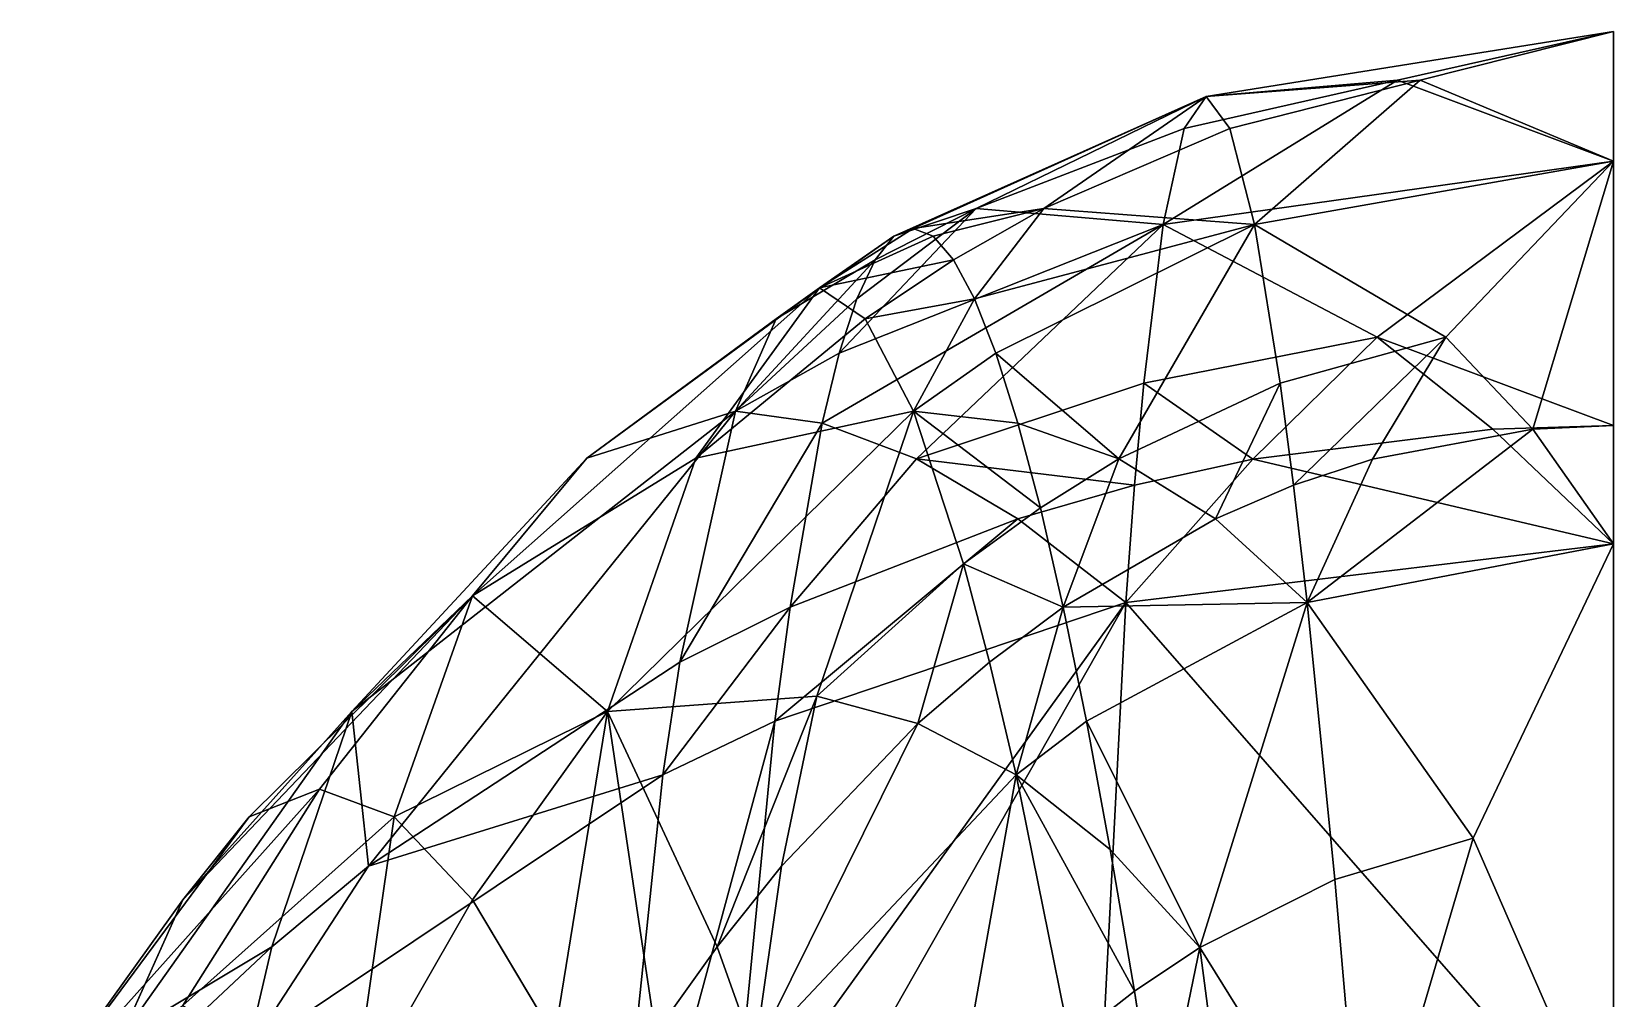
# Model space of a CAD drawing. Extents: x -0.5 to 0.5, y -1 to 1.
# Drawn here: x -0.3056 to 0, y 0.8131 to 1 of the extents above; entities that cross this region are included whole.
import ezdxf

# ---------------------------------------------------------------- set-up
doc = ezdxf.new("R2010")
doc.units = 0

msp = doc.modelspace()

# ---------------------------------------------------------------- linework, layer by layer
for p, q in [((0, 1, 0), (-0.07867, 0.98746, 0)), ((0, 1, 0), (0, 1, 0)), ((-0.07867, 0.98746, 0), (-0.1353, 0.96194, 0)), ((-0.07867, 0.98746, 0), (-0.07867, 0.98746, 0)), ((-0.07867, 0.98746, 0), (-0.07867, 0.98746, 0)), ((-0.1353, 0.96194, 0), (-0.1534, 0.95048, 0)), ((-0.13904, 0.96043, -0.05394), (-0.14267, 0.95589, -0.1077)), ((-0.1353, 0.96194, 0), (-0.13904, 0.96043, -0.05394)), ((-0.13145, 0.96043, 0.05394), (-0.1353, 0.96194, 0)), ((-0.1353, 0.96194, 0), (-0.1353, 0.96194, 0)), ((-0.1275, 0.95589, 0.1077), (-0.13145, 0.96043, 0.05394)), ((-0.14267, 0.95589, -0.1077), (-0.14619, 0.94835, -0.16113)), ((-0.12345, 0.94835, 0.16113), (-0.1275, 0.95589, 0.1077)), ((-0.1534, 0.95048, 0), (-0.22044, 0.89092, 0)), ((-0.1534, 0.95048, 0), (-0.1534, 0.95048, 0)), ((-0.1534, 0.95048, 0), (-0.1534, 0.95048, 0)), ((-0.14619, 0.94835, -0.16113), (-0.1496, 0.93782, -0.21405)), ((-0.1193, 0.93782, 0.21405), (-0.12345, 0.94835, 0.16113)), ((-0.1496, 0.93782, -0.21405), (-0.15288, 0.92434, -0.2663)), ((-0.11506, 0.92434, 0.2663), (-0.1193, 0.93782, 0.21405)), ((-0.15288, 0.92434, -0.2663), (-0.15909, 0.88872, -0.36812)), ((-0.11072, 0.90796, 0.31771), (-0.11506, 0.92434, 0.2663)), ((-0.02331, 0.92315, -0.38238), (-0.06964, 0.91735, -0.37998)), ((-0.04653, 0.91735, 0.37998), (-0.01558, 0.92315, 0.38238)), ((0, 0.92388, -0.38268), (-0.02331, 0.92315, -0.38238)), ((-0.01558, 0.92315, 0.38238), (0, 0.92388, 0.38268)), ((-0.06964, 0.91735, -0.37998), (-0.09251, 0.9123, -0.37789)), ((-0.06181, 0.9123, 0.37789), (-0.04653, 0.91735, 0.37998)), ((-0.09251, 0.9123, -0.37789), (-0.11509, 0.90583, -0.37521)), ((-0.0769, 0.90583, 0.37521), (-0.06181, 0.9123, 0.37789)), ((-0.1063, 0.88872, 0.36812), (-0.11072, 0.90796, 0.31771)), ((-0.11509, 0.90583, -0.37521), (-0.15909, 0.88872, -0.36812)), ((-0.1063, 0.88872, 0.36812), (-0.0769, 0.90583, 0.37521)), ((-0.22044, 0.89092, 0), (-0.25, 0.85355, 0)), ((-0.22044, 0.89092, 0), (-0.22044, 0.89092, 0)), ((-0.22044, 0.89092, 0), (-0.22044, 0.89092, 0)), ((-0.15909, 0.88872, -0.36812), (-0.18038, 0.87813, -0.36373)), ((-0.15909, 0.88872, -0.36812), (-0.16201, 0.86668, -0.41737)), ((-0.15909, 0.88872, -0.36812), (-0.15909, 0.88872, -0.36812)), ((-0.15909, 0.88872, -0.36812), (-0.15909, 0.88872, -0.36812)), ((-0.12053, 0.87813, 0.36373), (-0.1063, 0.88872, 0.36812)), ((-0.1063, 0.88872, 0.36812), (-0.1063, 0.88872, 0.36812)), ((-0.1018, 0.86668, 0.41737), (-0.1063, 0.88872, 0.36812)), ((-0.1063, 0.88872, 0.36812), (-0.1063, 0.88872, 0.36812)), ((-0.18038, 0.87813, -0.36373), (-0.24057, 0.83868, -0.34739)), ((-0.13437, 0.86624, 0.35881), (-0.12053, 0.87813, 0.36373)), ((-0.16201, 0.86668, -0.41737), (-0.17, 0.78452, -0.55665)), ((-0.16075, 0.83868, 0.34739), (-0.13437, 0.86624, 0.35881)), ((-0.09722, 0.84191, 0.46531), (-0.1018, 0.86668, 0.41737)), ((-0.25, 0.85355, 0), (-0.27642, 0.81174, 0)), ((-0.25, 0.85355, 0), (-0.26362, 0.84819, -0.09557)), ((-0.23559, 0.84819, 0.09557), (-0.25, 0.85355, 0)), ((-0.25, 0.85355, 0), (-0.25, 0.85355, 0)), ((-0.26362, 0.84819, -0.09557), (-0.27642, 0.83215, -0.18993)), ((-0.22044, 0.83215, 0.18993), (-0.23559, 0.84819, 0.09557)), ((-0.09256, 0.8145, 0.51178), (-0.09722, 0.84191, 0.46531)), ((-0.24057, 0.83868, -0.34739), (-0.25921, 0.8231, -0.34094)), ((-0.1732, 0.8231, 0.34094), (-0.16075, 0.83868, 0.34739)), ((-0.27642, 0.83215, -0.18993), (-0.28834, 0.80565, -0.28191)), ((-0.20459, 0.80565, 0.28191), (-0.22044, 0.83215, 0.18993)), ((-0.25921, 0.8231, -0.34094), (-0.27702, 0.80638, -0.33401)), ((-0.1851, 0.80638, 0.33401), (-0.1732, 0.8231, 0.34094)), ((-0.08782, 0.78452, 0.55665), (-0.09256, 0.8145, 0.51178))]:
    msp.add_line(p, q)
at = {"color": 31}
for points in [[(0, 1, 0), (-0.04174, 0.99059, -0.11161), (-0.07867, 0.98746, 0)], [(0, 1, 0), (-0.07867, 0.98746, 0), (-0.0373, 0.99059, 0.11161)], [(-0.07867, 0.98746, 0), (0, 1, 0), (-0.07867, 0.98746, 0)], [(-0.08296, 0.98125, -0.11056), (-0.04174, 0.99059, -0.11161), (-0.08699, 0.96271, -0.21973)], [(-0.08699, 0.96271, -0.21973), (-0.04174, 0.99059, -0.11161), (0, 0.97493, -0.22252)], [(-0.04174, 0.99059, -0.11161), (-0.08296, 0.98125, -0.11056), (-0.07867, 0.98746, 0)], [(-0.07867, 0.98746, 0), (-0.07414, 0.98125, 0.11056), (-0.0373, 0.99059, 0.11161)], [(-0.0373, 0.99059, 0.11161), (-0.07414, 0.98125, 0.11056), (-0.06937, 0.96271, 0.21973)], [(-0.0373, 0.99059, 0.11161), (-0.06937, 0.96271, 0.21973), (0, 0.97493, 0.22252)], [(-0.13904, 0.96043, -0.05394), (-0.1353, 0.96194, 0), (-0.07867, 0.98746, 0)], [(-0.13904, 0.96043, -0.05394), (-0.07867, 0.98746, 0), (-0.12314, 0.96583, -0.10882)], [(-0.1353, 0.96194, 0), (-0.1353, 0.96194, 0), (-0.07867, 0.98746, 0)], [(-0.1353, 0.96194, 0), (-0.07867, 0.98746, 0), (-0.07867, 0.98746, 0)], [(-0.1353, 0.96194, 0), (-0.11004, 0.96583, 0.10882), (-0.07867, 0.98746, 0)], [(-0.08296, 0.98125, -0.11056), (-0.12314, 0.96583, -0.10882), (-0.07867, 0.98746, 0)], [(-0.07867, 0.98746, 0), (-0.07867, 0.98746, 0), (-0.11004, 0.96583, 0.10882)], [(-0.07867, 0.98746, 0), (-0.11004, 0.96583, 0.10882), (-0.07414, 0.98125, 0.11056)], [(-0.07867, 0.98746, 0), (-0.07867, 0.98746, 0), (-0.07867, 0.98746, 0)], [(-0.07867, 0.98746, 0), (-0.07867, 0.98746, 0), (-0.07867, 0.98746, 0)], [(-0.07867, 0.98746, 0), (-0.07867, 0.98746, 0), (-0.07414, 0.98125, 0.11056)], [(-0.12314, 0.96583, -0.10882), (-0.08296, 0.98125, -0.11056), (-0.08699, 0.96271, -0.21973)], [(-0.07414, 0.98125, 0.11056), (-0.11004, 0.96583, 0.10882), (-0.06937, 0.96271, 0.21973)], [(-0.04566, 0.94092, -0.32924), (-0.08699, 0.96271, -0.21973), (0, 0.97493, -0.22252)], [(-0.06937, 0.96271, 0.21973), (-0.0324, 0.94092, 0.32924), (0, 0.97493, 0.22252)], [(-0.1496, 0.93782, -0.21405), (-0.14619, 0.94835, -0.16113), (-0.12314, 0.96583, -0.10882)], [(-0.1496, 0.93782, -0.21405), (-0.12314, 0.96583, -0.10882), (-0.08699, 0.96271, -0.21973)], [(-0.14619, 0.94835, -0.16113), (-0.14267, 0.95589, -0.1077), (-0.12314, 0.96583, -0.10882)], [(-0.14267, 0.95589, -0.1077), (-0.13904, 0.96043, -0.05394), (-0.12314, 0.96583, -0.10882)], [(-0.1353, 0.96194, 0), (-0.13145, 0.96043, 0.05394), (-0.11004, 0.96583, 0.10882)], [(-0.13145, 0.96043, 0.05394), (-0.1275, 0.95589, 0.1077), (-0.11004, 0.96583, 0.10882)], [(-0.1275, 0.95589, 0.1077), (-0.12345, 0.94835, 0.16113), (-0.11004, 0.96583, 0.10882)], [(-0.12345, 0.94835, 0.16113), (-0.06937, 0.96271, 0.21973), (-0.11004, 0.96583, 0.10882)], [(-0.13904, 0.96043, -0.05394), (-0.14267, 0.95589, -0.1077), (-0.16176, 0.94451, -0.10642)], [(-0.13904, 0.96043, -0.05394), (-0.16176, 0.94451, -0.10642), (-0.1534, 0.95048, 0)], [(-0.1353, 0.96194, 0), (-0.13904, 0.96043, -0.05394), (-0.1534, 0.95048, 0)], [(-0.13145, 0.96043, 0.05394), (-0.1353, 0.96194, 0), (-0.1534, 0.95048, 0)], [(-0.1353, 0.96194, 0), (-0.1353, 0.96194, 0), (-0.1534, 0.95048, 0)], [(-0.1353, 0.96194, 0), (-0.1534, 0.95048, 0), (-0.1534, 0.95048, 0)], [(-0.1275, 0.95589, 0.1077), (-0.13145, 0.96043, 0.05394), (-0.1534, 0.95048, 0)], [(-0.15288, 0.92434, -0.2663), (-0.1496, 0.93782, -0.21405), (-0.08699, 0.96271, -0.21973)], [(-0.15288, 0.92434, -0.2663), (-0.08699, 0.96271, -0.21973), (-0.13468, 0.9174, -0.32101)], [(-0.09074, 0.93205, -0.32614), (-0.13468, 0.9174, -0.32101), (-0.08699, 0.96271, -0.21973)], [(-0.12345, 0.94835, 0.16113), (-0.1193, 0.93782, 0.21405), (-0.06937, 0.96271, 0.21973)], [(-0.1193, 0.93782, 0.21405), (-0.09556, 0.9174, 0.32101), (-0.06937, 0.96271, 0.21973)], [(-0.09556, 0.9174, 0.32101), (-0.06438, 0.93205, 0.32614), (-0.06937, 0.96271, 0.21973)], [(-0.04566, 0.94092, -0.32924), (-0.09074, 0.93205, -0.32614), (-0.08699, 0.96271, -0.21973)], [(-0.06438, 0.93205, 0.32614), (-0.0324, 0.94092, 0.32924), (-0.06937, 0.96271, 0.21973)], [(-0.14267, 0.95589, -0.1077), (-0.14619, 0.94835, -0.16113), (-0.16961, 0.92665, -0.2115)], [(-0.14267, 0.95589, -0.1077), (-0.16961, 0.92665, -0.2115), (-0.16176, 0.94451, -0.10642)], [(-0.1275, 0.95589, 0.1077), (-0.1534, 0.95048, 0), (-0.1534, 0.95048, 0)], [(-0.1275, 0.95589, 0.1077), (-0.1534, 0.95048, 0), (-0.14456, 0.94451, 0.10642)], [(-0.12345, 0.94835, 0.16113), (-0.1275, 0.95589, 0.1077), (-0.14456, 0.94451, 0.10642)], [(-0.1534, 0.95048, 0), (-0.1534, 0.95048, 0), (-0.17726, 0.91756, 0.10338)], [(-0.1534, 0.95048, 0), (-0.17726, 0.91756, 0.10338), (-0.14456, 0.94451, 0.10642)], [(-0.14619, 0.94835, -0.16113), (-0.1496, 0.93782, -0.21405), (-0.16961, 0.92665, -0.2115)], [(-0.1534, 0.95048, 0), (-0.1534, 0.95048, 0), (-0.1534, 0.95048, 0)], [(-0.1534, 0.95048, 0), (-0.1534, 0.95048, 0), (-0.1534, 0.95048, 0)], [(-0.12345, 0.94835, 0.16113), (-0.14456, 0.94451, 0.10642), (-0.13526, 0.92665, 0.2115)], [(-0.1193, 0.93782, 0.21405), (-0.12345, 0.94835, 0.16113), (-0.13526, 0.92665, 0.2115)], [(-0.14456, 0.94451, 0.10642), (-0.17726, 0.91756, 0.10338), (-0.13526, 0.92665, 0.2115)], [(-0.06964, 0.91735, -0.37998), (-0.09074, 0.93205, -0.32614), (-0.04566, 0.94092, -0.32924)], [(-0.02331, 0.92315, -0.38238), (-0.06964, 0.91735, -0.37998), (-0.04566, 0.94092, -0.32924)], [(-0.06181, 0.9123, 0.37789), (-0.0324, 0.94092, 0.32924), (-0.06438, 0.93205, 0.32614)], [(-0.06181, 0.9123, 0.37789), (-0.04653, 0.91735, 0.37998), (-0.0324, 0.94092, 0.32924)], [(-0.1496, 0.93782, -0.21405), (-0.15288, 0.92434, -0.2663), (-0.16961, 0.92665, -0.2115)], [(-0.11506, 0.92434, 0.2663), (-0.1193, 0.93782, 0.21405), (-0.13526, 0.92665, 0.2115)], [(-0.1193, 0.93782, 0.21405), (-0.11506, 0.92434, 0.2663), (-0.09556, 0.9174, 0.32101)], [(-0.09251, 0.9123, -0.37789), (-0.13468, 0.9174, -0.32101), (-0.09074, 0.93205, -0.32614)], [(-0.0769, 0.90583, 0.37521), (-0.06438, 0.93205, 0.32614), (-0.09556, 0.9174, 0.32101)], [(-0.06964, 0.91735, -0.37998), (-0.09251, 0.9123, -0.37789), (-0.09074, 0.93205, -0.32614)], [(-0.0769, 0.90583, 0.37521), (-0.06181, 0.9123, 0.37789), (-0.06438, 0.93205, 0.32614)], [(-0.19437, 0.86858, 0.19825), (-0.15394, 0.87155, 0.30497), (-0.13526, 0.92665, 0.2115)], [(-0.15394, 0.87155, 0.30497), (-0.12554, 0.89715, 0.31392), (-0.13526, 0.92665, 0.2115)], [(-0.11072, 0.90796, 0.31771), (-0.11506, 0.92434, 0.2663), (-0.13526, 0.92665, 0.2115)], [(-0.11072, 0.90796, 0.31771), (-0.13526, 0.92665, 0.2115), (-0.12554, 0.89715, 0.31392)], [(-0.15909, 0.88872, -0.36812), (-0.15288, 0.92434, -0.2663), (-0.13468, 0.9174, -0.32101)], [(-0.11506, 0.92434, 0.2663), (-0.11072, 0.90796, 0.31771), (-0.09556, 0.9174, 0.32101)], [(-0.01558, 0.92315, 0.38238), (-0.04653, 0.91735, 0.37998), (-0.05919, 0.88967, 0.42844)], [(-0.11509, 0.90583, -0.37521), (-0.15909, 0.88872, -0.36812), (-0.13468, 0.9174, -0.32101)], [(-0.15909, 0.88872, -0.36812), (-0.13468, 0.9174, -0.32101), (-0.15909, 0.88872, -0.36812)], [(-0.09251, 0.9123, -0.37789), (-0.11509, 0.90583, -0.37521), (-0.13468, 0.9174, -0.32101)], [(-0.11072, 0.90796, 0.31771), (-0.1063, 0.88872, 0.36812), (-0.09556, 0.9174, 0.32101)], [(-0.1063, 0.88872, 0.36812), (-0.0769, 0.90583, 0.37521), (-0.09556, 0.9174, 0.32101)], [(-0.09251, 0.9123, -0.37789), (-0.06964, 0.91735, -0.37998), (-0.09421, 0.88967, -0.42844)], [(-0.06964, 0.91735, -0.37998), (0, 0.90097, -0.43388), (-0.09421, 0.88967, -0.42844)], [(-0.04653, 0.91735, 0.37998), (-0.06181, 0.9123, 0.37789), (-0.05919, 0.88967, 0.42844)], [(-0.11509, 0.90583, -0.37521), (-0.09251, 0.9123, -0.37789), (-0.09421, 0.88967, -0.42844)], [(-0.06181, 0.9123, 0.37789), (-0.0769, 0.90583, 0.37521), (-0.05919, 0.88967, 0.42844)], [(-0.1063, 0.88872, 0.36812), (-0.11072, 0.90796, 0.31771), (-0.12554, 0.89715, 0.31392)], [(-0.16201, 0.86668, -0.41737), (-0.15909, 0.88872, -0.36812), (-0.11509, 0.90583, -0.37521)], [(-0.16201, 0.86668, -0.41737), (-0.11509, 0.90583, -0.37521), (-0.09421, 0.88967, -0.42844)], [(-0.1063, 0.88872, 0.36812), (-0.1063, 0.88872, 0.36812), (-0.0769, 0.90583, 0.37521)], [(-0.1063, 0.88872, 0.36812), (-0.05919, 0.88967, 0.42844), (-0.0769, 0.90583, 0.37521)], [(-0.13437, 0.86624, 0.35881), (-0.12554, 0.89715, 0.31392), (-0.15394, 0.87155, 0.30497)], [(-0.13437, 0.86624, 0.35881), (-0.12053, 0.87813, 0.36373), (-0.12554, 0.89715, 0.31392)], [(-0.1063, 0.88872, 0.36812), (-0.12554, 0.89715, 0.31392), (-0.12053, 0.87813, 0.36373)], [(-0.17239, 0.75207, -0.59976), (-0.17, 0.78452, -0.55665), (-0.09421, 0.88967, -0.42844)], [(-0.17239, 0.75207, -0.59976), (-0.09421, 0.88967, -0.42844), (-0.10024, 0.77203, -0.61567)], [(-0.17, 0.78452, -0.55665), (-0.16201, 0.86668, -0.41737), (-0.09421, 0.88967, -0.42844)], [(-0.1063, 0.88872, 0.36812), (-0.1018, 0.86668, 0.41737), (-0.05919, 0.88967, 0.42844)], [(-0.1018, 0.86668, 0.41737), (-0.07988, 0.82297, 0.5171), (-0.05919, 0.88967, 0.42844)], [(-0.10024, 0.77203, -0.61567), (-0.09421, 0.88967, -0.42844), (0, 0.78183, -0.62349)], [(-0.07988, 0.82297, 0.5171), (-0.05382, 0.83611, 0.52536), (-0.05919, 0.88967, 0.42844)], [(-0.05382, 0.83611, 0.52536), (-0.02708, 0.84406, 0.53036), (-0.05919, 0.88967, 0.42844)], [(-0.16201, 0.86668, -0.41737), (-0.15909, 0.88872, -0.36812), (-0.15909, 0.88872, -0.36812)], [(-0.15909, 0.88872, -0.36812), (-0.15909, 0.88872, -0.36812), (-0.15909, 0.88872, -0.36812)], [(-0.1063, 0.88872, 0.36812), (-0.12053, 0.87813, 0.36373), (-0.11542, 0.85636, 0.4124)], [(-0.1063, 0.88872, 0.36812), (-0.12053, 0.87813, 0.36373), (-0.1063, 0.88872, 0.36812)], [(-0.1018, 0.86668, 0.41737), (-0.1063, 0.88872, 0.36812), (-0.11542, 0.85636, 0.4124)], [(-0.1063, 0.88872, 0.36812), (-0.1063, 0.88872, 0.36812), (-0.1063, 0.88872, 0.36812)], [(-0.1018, 0.86668, 0.41737), (-0.1063, 0.88872, 0.36812), (-0.1063, 0.88872, 0.36812)], [(-0.12053, 0.87813, 0.36373), (-0.13437, 0.86624, 0.35881), (-0.11542, 0.85636, 0.4124)], [(-0.1732, 0.8231, 0.34094), (-0.16075, 0.83868, 0.34739), (-0.15394, 0.87155, 0.30497)], [(-0.16075, 0.83868, 0.34739), (-0.13437, 0.86624, 0.35881), (-0.15394, 0.87155, 0.30497)], [(-0.13437, 0.86624, 0.35881), (-0.16075, 0.83868, 0.34739), (-0.16586, 0.80269, 0.38655)], [(-0.13437, 0.86624, 0.35881), (-0.16586, 0.80269, 0.38655), (-0.11542, 0.85636, 0.4124)], [(-0.09722, 0.84191, 0.46531), (-0.1018, 0.86668, 0.41737), (-0.11542, 0.85636, 0.4124)], [(-0.1018, 0.86668, 0.41737), (-0.09722, 0.84191, 0.46531), (-0.07988, 0.82297, 0.5171)], [(-0.12868, 0.78183, 0.49126), (-0.11542, 0.85636, 0.4124), (-0.16586, 0.80269, 0.38655)], [(-0.12868, 0.78183, 0.49126), (-0.10494, 0.8048, 0.50569), (-0.11542, 0.85636, 0.4124)], [(-0.09256, 0.8145, 0.51178), (-0.09722, 0.84191, 0.46531), (-0.11542, 0.85636, 0.4124)], [(-0.09256, 0.8145, 0.51178), (-0.11542, 0.85636, 0.4124), (-0.10494, 0.8048, 0.50569)], [(-0.02708, 0.84406, 0.53036), (-0.05382, 0.83611, 0.52536), (-0.04827, 0.77203, 0.61567)], [(-0.09722, 0.84191, 0.46531), (-0.09256, 0.8145, 0.51178), (-0.07988, 0.82297, 0.5171)], [(-0.05382, 0.83611, 0.52536), (-0.07988, 0.82297, 0.5171), (-0.04827, 0.77203, 0.61567)], [(-0.09256, 0.8145, 0.51178), (-0.08782, 0.78452, 0.55665), (-0.07988, 0.82297, 0.5171)], [(-0.08782, 0.78452, 0.55665), (-0.07165, 0.75989, 0.606), (-0.07988, 0.82297, 0.5171)], [(-0.07988, 0.82297, 0.5171), (-0.07165, 0.75989, 0.606), (-0.04827, 0.77203, 0.61567)], [(-0.08782, 0.78452, 0.55665), (-0.09256, 0.8145, 0.51178), (-0.10494, 0.8048, 0.50569)]]:
    msp.add_3dface(points, dxfattribs=at)
at = {"color": 41}
for points in [[(-0.07867, 0.98746, 0), (0, 1, 0), (0, 1, 0)], [(-0.04174, 0.99059, -0.11161), (0, 1, 0), (0, 0.97493, -0.22252)], [(0, 1, 0), (0, 1, 0), (-0.0373, 0.99059, 0.11161)], [(0, 1, 0), (-0.0373, 0.99059, 0.11161), (0, 0.97493, 0.22252)], [(0, 1, 0), (0, 1, 0), (0, 1, 0)], [(0, 0.92388, -0.38268), (-0.04566, 0.94092, -0.32924), (0, 0.97493, -0.22252)], [(-0.01558, 0.92315, 0.38238), (0, 0.97493, 0.22252), (-0.0324, 0.94092, 0.32924)], [(-0.01558, 0.92315, 0.38238), (0, 0.92388, 0.38268), (0, 0.97493, 0.22252)], [(-0.04653, 0.91735, 0.37998), (-0.01558, 0.92315, 0.38238), (-0.0324, 0.94092, 0.32924)], [(0, 0.92388, -0.38268), (-0.02331, 0.92315, -0.38238), (-0.04566, 0.94092, -0.32924)], [(-0.06964, 0.91735, -0.37998), (-0.02331, 0.92315, -0.38238), (0, 0.90097, -0.43388)], [(-0.01558, 0.92315, 0.38238), (-0.05919, 0.88967, 0.42844), (0, 0.90097, 0.43388)], [(-0.02331, 0.92315, -0.38238), (0, 0.92388, -0.38268), (0, 0.90097, -0.43388)], [(0, 0.92388, 0.38268), (-0.01558, 0.92315, 0.38238), (0, 0.90097, 0.43388)], [(-0.09421, 0.88967, -0.42844), (0, 0.90097, -0.43388), (0, 0.78183, -0.62349)], [(-0.02708, 0.84406, 0.53036), (0, 0.90097, 0.43388), (-0.05919, 0.88967, 0.42844)], [(0, 0.90097, 0.43388), (-0.02708, 0.84406, 0.53036), (0, 0.78183, 0.62349)], [(-0.02708, 0.84406, 0.53036), (-0.04827, 0.77203, 0.61567), (0, 0.78183, 0.62349)]]:
    msp.add_3dface(points, dxfattribs=at)
at = {"color": 21}
for points in [[(-0.1534, 0.95048, 0), (-0.19835, 0.91756, -0.10338), (-0.22044, 0.89092, 0)], [(-0.1534, 0.95048, 0), (-0.22044, 0.89092, 0), (-0.17726, 0.91756, 0.10338)], [(-0.22044, 0.89092, 0), (-0.1534, 0.95048, 0), (-0.1534, 0.95048, 0)], [(-0.22044, 0.89092, 0), (-0.1534, 0.95048, 0), (-0.22044, 0.89092, 0)], [(-0.16176, 0.94451, -0.10642), (-0.19835, 0.91756, -0.10338), (-0.1534, 0.95048, 0)], [(-0.19835, 0.91756, -0.10338), (-0.16176, 0.94451, -0.10642), (-0.16961, 0.92665, -0.2115)], [(-0.24373, 0.86858, -0.19825), (-0.19835, 0.91756, -0.10338), (-0.16961, 0.92665, -0.2115)], [(-0.24057, 0.83868, -0.34739), (-0.24373, 0.86858, -0.19825), (-0.16961, 0.92665, -0.2115)], [(-0.18038, 0.87813, -0.36373), (-0.24057, 0.83868, -0.34739), (-0.16961, 0.92665, -0.2115)], [(-0.17726, 0.91756, 0.10338), (-0.19437, 0.86858, 0.19825), (-0.13526, 0.92665, 0.2115)], [(-0.15288, 0.92434, -0.2663), (-0.18038, 0.87813, -0.36373), (-0.16961, 0.92665, -0.2115)], [(-0.15288, 0.92434, -0.2663), (-0.15909, 0.88872, -0.36812), (-0.18038, 0.87813, -0.36373)], [(-0.19835, 0.91756, -0.10338), (-0.24373, 0.86858, -0.19825), (-0.22044, 0.89092, 0)], [(-0.22044, 0.89092, 0), (-0.19437, 0.86858, 0.19825), (-0.17726, 0.91756, 0.10338)], [(-0.27642, 0.83215, -0.18993), (-0.26362, 0.84819, -0.09557), (-0.22044, 0.89092, 0)], [(-0.27642, 0.83215, -0.18993), (-0.22044, 0.89092, 0), (-0.24373, 0.86858, -0.19825)], [(-0.26362, 0.84819, -0.09557), (-0.25, 0.85355, 0), (-0.22044, 0.89092, 0)], [(-0.25, 0.85355, 0), (-0.23559, 0.84819, 0.09557), (-0.22044, 0.89092, 0)], [(-0.25, 0.85355, 0), (-0.25, 0.85355, 0), (-0.22044, 0.89092, 0)], [(-0.25, 0.85355, 0), (-0.22044, 0.89092, 0), (-0.22044, 0.89092, 0)], [(-0.23559, 0.84819, 0.09557), (-0.19437, 0.86858, 0.19825), (-0.22044, 0.89092, 0)], [(-0.23559, 0.84819, 0.09557), (-0.22044, 0.89092, 0), (-0.22044, 0.89092, 0)], [(-0.22044, 0.89092, 0), (-0.22044, 0.89092, 0), (-0.22044, 0.89092, 0)], [(-0.22044, 0.89092, 0), (-0.22044, 0.89092, 0), (-0.22044, 0.89092, 0)], [(-0.22044, 0.89092, 0), (-0.22044, 0.89092, 0), (-0.19437, 0.86858, 0.19825)], [(-0.15909, 0.88872, -0.36812), (-0.16201, 0.86668, -0.41737), (-0.18369, 0.85636, -0.4124)], [(-0.15909, 0.88872, -0.36812), (-0.15909, 0.88872, -0.36812), (-0.18369, 0.85636, -0.4124)], [(-0.15909, 0.88872, -0.36812), (-0.18369, 0.85636, -0.4124), (-0.18038, 0.87813, -0.36373)], [(-0.24057, 0.83868, -0.34739), (-0.18038, 0.87813, -0.36373), (-0.18369, 0.85636, -0.4124)], [(-0.1732, 0.8231, 0.34094), (-0.15394, 0.87155, 0.30497), (-0.19437, 0.86858, 0.19825)], [(-0.24057, 0.83868, -0.34739), (-0.25921, 0.8231, -0.34094), (-0.24373, 0.86858, -0.19825)], [(-0.23559, 0.84819, 0.09557), (-0.22044, 0.83215, 0.18993), (-0.19437, 0.86858, 0.19825)], [(-0.22044, 0.83215, 0.18993), (-0.20459, 0.80565, 0.28191), (-0.19437, 0.86858, 0.19825)], [(-0.1851, 0.80638, 0.33401), (-0.19437, 0.86858, 0.19825), (-0.20459, 0.80565, 0.28191)], [(-0.1851, 0.80638, 0.33401), (-0.1732, 0.8231, 0.34094), (-0.19437, 0.86858, 0.19825)], [(-0.16201, 0.86668, -0.41737), (-0.17, 0.78452, -0.55665), (-0.19546, 0.74312, -0.59262)], [(-0.16201, 0.86668, -0.41737), (-0.19546, 0.74312, -0.59262), (-0.18369, 0.85636, -0.4124)], [(-0.26396, 0.80269, -0.38655), (-0.18369, 0.85636, -0.4124), (-0.19546, 0.74312, -0.59262)], [(-0.24057, 0.83868, -0.34739), (-0.18369, 0.85636, -0.4124), (-0.26396, 0.80269, -0.38655)], [(-0.23559, 0.84819, 0.09557), (-0.25, 0.85355, 0), (-0.27642, 0.81174, 0)], [(-0.23559, 0.84819, 0.09557), (-0.27642, 0.81174, 0), (-0.24373, 0.79139, 0.18063)], [(-0.22044, 0.83215, 0.18993), (-0.23559, 0.84819, 0.09557), (-0.24373, 0.79139, 0.18063)], [(-0.25921, 0.8231, -0.34094), (-0.24057, 0.83868, -0.34739), (-0.26396, 0.80269, -0.38655)], [(-0.16075, 0.83868, 0.34739), (-0.1732, 0.8231, 0.34094), (-0.16586, 0.80269, 0.38655)], [(-0.20459, 0.80565, 0.28191), (-0.22044, 0.83215, 0.18993), (-0.24373, 0.79139, 0.18063)], [(-0.22044, 0.83215, 0.18993), (-0.20459, 0.80565, 0.28191), (-0.20459, 0.80565, 0.28191)], [(-0.1732, 0.8231, 0.34094), (-0.1851, 0.80638, 0.33401), (-0.16586, 0.80269, 0.38655)]]:
    msp.add_3dface(points, dxfattribs=at)
at = {"color": 11}
for points in [[(-0.28834, 0.80565, -0.28191), (-0.27642, 0.83215, -0.18993), (-0.24373, 0.86858, -0.19825)], [(-0.28834, 0.80565, -0.28191), (-0.24373, 0.86858, -0.19825), (-0.25921, 0.8231, -0.34094)], [(-0.25, 0.85355, 0), (-0.26362, 0.84819, -0.09557), (-0.30563, 0.79139, -0.18063)], [(-0.25, 0.85355, 0), (-0.30563, 0.79139, -0.18063), (-0.27642, 0.81174, 0)], [(-0.25, 0.85355, 0), (-0.25, 0.85355, 0), (-0.27642, 0.81174, 0)], [(-0.25, 0.85355, 0), (-0.27642, 0.81174, 0), (-0.27642, 0.81174, 0)], [(-0.28834, 0.80565, -0.28191), (-0.25921, 0.8231, -0.34094), (-0.27702, 0.80638, -0.33401)], [(-0.27702, 0.80638, -0.33401), (-0.25921, 0.8231, -0.34094), (-0.26396, 0.80269, -0.38655)]]:
    msp.add_3dface(points, dxfattribs=at)
at = {"color": 43}
msp.add_3dface([(-0.26362, 0.84819, -0.09557), (-0.27642, 0.83215, -0.18993), (-0.30563, 0.79139, -0.18063)], dxfattribs=at)
at = {"color": 33}
msp.add_3dface([(-0.27642, 0.83215, -0.18993), (-0.28834, 0.80565, -0.28191), (-0.30563, 0.79139, -0.18063)], dxfattribs=at)

doc.saveas('drawing.dxf')
